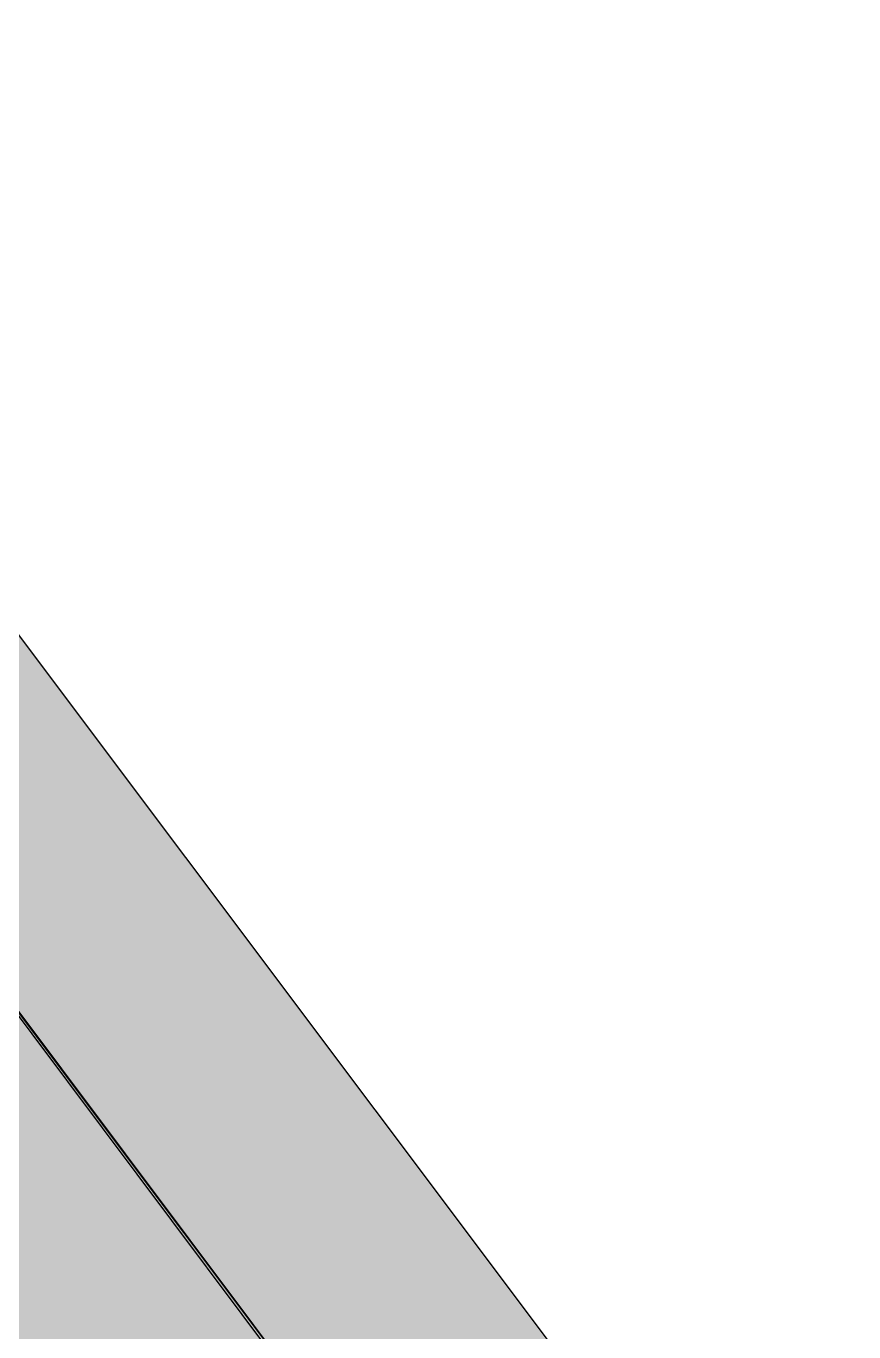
# Model space of a CAD drawing. Extents: x -28.9 to 23.3, y -8.4 to 57.6.
# Drawn here: x 12.095 to 15.186, y 4.323 to 9.198 of the extents above; entities that cross this region are included whole.
import ezdxf

# ---------------------------------------------------------------- set-up
doc = ezdxf.new("R2010")
doc.units = 0
doc.header["$LTSCALE"] = 0.001
doc.layers.add('01-STR_MACONNERIE_HACH', color=252, linetype='Continuous')
for name, color, linetype, true_color in [('A-MOQUETTE', 7, 'Continuous', 0xe5ecff), ('A-projet', 7, 'Continuous', 0x5b6280), ('Exit- 04-ZON-PLATEAU DE BUREAU', 7, 'Continuous', 0xffc20a)]:
    doc.layers.add(name, color=color, linetype=linetype, true_color=true_color)

# ---------------------------------------------------------------- blocks, each defined once
blk = doc.blocks.new('Xref-R1-2018-11')
at = {"layer": '01-STR_MACONNERIE_HACH'}
h = blk.add_hatch(color=256, dxfattribs=at)
h.dxf.hatch_style = 1
h.paths.add_polyline_path([(-9.90793472665986, 6.598568921607828), (-9.854669361659305, 6.59822822901932), (-9.854285601270576, 6.658227001740535), (-9.904284578537599, 6.658546802064187), (-9.902253701763826, 6.976062934125245), (-10.89469715290782, 6.982410738699407), (-10.89672802968191, 6.664894606638661), (-10.94672700695115, 6.665214406960651), (-10.94711076733674, 6.605215634241453), (-10.89434809392343, 6.604878156938192), (-10.8705331758493, 6.360860407036533), (-9.934869110613832, 6.354875771209443)])
h.paths.add_polyline_path([(-6.959362214509042, 6.95723979611801), (-8.584402319673927, 6.967633775746286), (-8.586433196448198, 6.650117643685697), (-8.636432173717253, 6.650437444007515), (-8.636815934104916, 6.590438671287778), (-8.58405326068953, 6.59010119398507), (-8.560238342615875, 6.346083444082588), (-6.991977623359233, 6.336052633203643), (-6.96504323940475, 6.579745783600266), (-6.911777874403768, 6.579405091013875), (-6.911394114016275, 6.639403863733769), (-6.961393091282972, 6.639723664057108)])
h.paths.add_polyline_path([(-3.984327924320041, 6.938211068330325), (-5.641510832418007, 6.948810637739236), (-5.643541709192107, 6.63129450567849), (-5.693540686461048, 6.631614306001445), (-5.693924446848726, 6.571615533281708), (-5.641161773434277, 6.571278055978645), (-5.617346855360282, 6.32726030607585), (-4.016943333169749, 6.317023905415503), (-3.990008949215493, 6.560717055814841), (-3.936743584214653, 6.560376363227313), (-3.93635982382645, 6.620375135945302), (-3.986358801093019, 6.620694936269764)])
h.paths.add_polyline_path([(-1.671367621979741, 6.923417056671461), (-2.666476542229674, 6.929781909952176), (-2.668507419003262, 6.612265777890961), (-2.718506396269802, 6.612585578214144), (-2.718890156659413, 6.552586805495004), (-2.666127483246228, 6.552249328190605), (-2.642312565171281, 6.308231578288165), (-1.703983030830543, 6.302229893755147), (-1.677048646877736, 6.545923044154627), (-1.623783281876726, 6.545582351566942), (-1.623399521487102, 6.605581124286083), (-1.673398498754139, 6.605900924609735)])
h.paths.add_polyline_path([(1.239060129392797, 6.904801561176448), (-0.3535162398898422, 6.914987898292502), (-0.3555471166641127, 6.597471766231898), (-0.4055460939319175, 6.597791566555053), (-0.4059298543186003, 6.537792793834392), (-0.3531671809068939, 6.5374553165314), (-0.329352262833396, 6.293437566629073), (1.235085759290669, 6.283431206244494), (1.236645492229286, 6.527286656395113), (1.286644469499336, 6.526966856072342), (1.287028229884939, 6.586965628791539), (1.237029252618413, 6.587285429114722)])
h.paths.add_polyline_path([(4.26125039132873, 4.563040797164184), (4.039319912765819, 4.877971641883676), (3.794092555911297, 4.705160926213216), (3.743679264514171, 4.669634885900187), (3.441364961968958, 4.456595233021368), (3.73737510566167, 4.036541506277665), (4.142217414387318, 3.927701315595726), (4.173372641862329, 4.043586395743709), (4.125087191802422, 4.056567740524933)])
h.paths.add_polyline_path([(6.482825962261003, 4.625340653739791), (6.362642837470077, 4.826178021865239), (6.404762745539614, 4.858817765792189), (6.368010686084602, 4.90624440520191), (6.337184388102798, 4.882356355145703), (6.204411047449057, 5.053693511312787), (5.329142242708883, 4.37542636964141), (5.21814303328884, 4.388230792515252), (5.06130847764787, 3.804868495965728), (5.013023027586627, 3.81784984074821), (4.98186780011001, 3.701964760600497), (5.211566993016817, 3.640211076718721)])
edge = h.paths.add_edge_path()
edge.add_line((8.89982403250924, 6.498331400871209), (8.898763997022595, 6.500010428745526))
edge.add_line((8.898763997022595, 6.500010428745526), (11.01348392898597, 3.677072222325033))
edge.add_arc((11.38029609422047, 2.366176149517939), 1.361249307902518, 46.88516472075571, 105.6325701111372, ccw=False)
edge.add_line((12.31065936811649, 3.35986818272066), (9.178328124480668, 7.530762853111412))
edge.add_line((9.178328124480668, 7.530762853111412), (8.627568878866246, 7.126743196473626))
edge.add_line((8.627568878866246, 7.126743196473626), (8.722121098300331, 7.004728428243084))
edge.add_line((8.722121098300331, 7.004728428243084), (7.596492641969078, 6.132451487119397))
edge.add_line((7.596492641969078, 6.132451487119397), (7.729265982622152, 5.961114330952938))
edge.add_line((7.729265982622152, 5.961114330952938), (7.697999893309344, 5.936885475869019))
edge.add_line((7.697999893309344, 5.936885475869019), (7.734751952764398, 5.889458836458019))
edge.add_line((7.734751952764398, 5.889458836458019), (7.782483120435771, 5.926446882288701))
edge.add_line((7.782483120435771, 5.926446882288701), (7.946965497512934, 5.759938085070559))
edge.add_line((7.946965497512934, 5.759938085070559), (8.510703950832436, 6.1967927602429))
edge.add_line((8.510703950832436, 6.1967927602429), (8.509518792462018, 6.198374827349852))
edge.add_line((8.509518792462018, 6.198374827349852), (8.510828910363628, 6.196889594430928))
edge.add_line((8.510828910363628, 6.196889594430928), (8.89982403250924, 6.498331400871209))
edge = h.paths.add_edge_path()
edge.add_line((12.5939564692722, 2.982640400139239), (12.3106593681165, 3.359868182720664))
edge.add_arc((11.38029609422048, 2.366176149517932), 1.361249307902526, 46.88516472075606, 105.6325701111375)
edge.add_line((11.01348392898597, 3.67707222232503), (12.53523789700449, 1.645683879992499))
edge.add_arc((11.38029609421829, 2.366176149519037), 1.361249307904518, 328.0426719817302, 359.2690444804098)
edge.add_arc((11.38029609422036, 2.36617614951809), 1.361249307902444, 359.2690444804485, 386.9277468219184)
edge = h.paths.add_edge_path()
edge.add_arc((11.3802960942229, 2.366176149518246), 1.361249307900692, -0.7309555195379858, 26.927746821664925, ccw=False)
edge.add_arc((11.38029609422088, 2.366176149519807), 1.361249307902727, 328.0426719816451, 359.26904448039744, ccw=False)
edge.add_line((12.53523789700449, 1.645683879992504), (16.88400428328819, -4.159481426808036))
edge.add_line((16.88400428328819, -4.159481426808036), (16.19036706707338, -4.680401204409655))
edge.add_line((16.19036706707338, -4.680401204409655), (16.29436463034521, -4.83406688871252))
edge.add_line((16.29436463034521, -4.83406688871252), (16.24577389895035, -4.870558403874405))
edge.add_line((16.24577389895035, -4.870558403874405), (16.2818045184832, -4.918535423956776))
edge.add_line((16.2818045184832, -4.918535423956776), (16.33612771307624, -4.87773884357771))
edge.add_line((16.33612771307624, -4.87773884357771), (16.42029794914394, -4.989816769480761))
edge.add_line((16.42029794914394, -4.989816769480761), (16.93202391791851, -4.605511874046009))
edge.add_line((16.93202391791851, -4.605511874046009), (17.11974688489499, -4.69023374152885))
edge.add_line((17.11974688489499, -4.69023374152885), (17.91036114857302, -4.096484448994282))
edge.add_line((17.91036114857302, -4.096484448994282), (12.59395646927591, 2.982640400133231))
h.paths.add_polyline_path([(14.89797778405664, -6.133075324959201), (15.40515028573438, -5.752190071682868), (15.32098004966556, -5.640112145780002), (15.37530324425587, -5.59931556540085), (15.33927262472349, -5.55133854531767), (15.29105437514327, -5.587550327587159), (15.28602815203127, -5.581501290883189), (15.17247242080612, -5.444837483721223), (14.02870012804411, -6.303807554015968), (14.15501419771072, -6.483170502032173), (14.10642346631522, -6.519662017193433), (14.14245408584901, -6.567639037275434), (14.19677728044031, -6.526842456897235), (14.36893751064613, -6.756084555123827), (14.44237123175949, -6.70093601814137), (14.49573520170466, -6.771993476794634), (14.61601319974737, -6.681665007494239), (14.65533408677301, -6.734023224227236), (14.8855077991696, -6.561163354156641), (14.79282294219812, -6.437747678769746), (14.93773045311631, -6.328922508211612)])
h.paths.add_polyline_path([(13.33813691849267, -7.641346830597364), (13.28477294855235, -7.570289371944931), (13.40903834064244, -7.476966379899849), (13.23687811043777, -7.247724281674344), (13.29120130502746, -7.206927701295861), (13.25517068549459, -7.158950681212211), (13.20695243591515, -7.195162463481189), (13.06933528001863, -7.023141769597345), (12.02783243810117, -7.806454078292326), (12.15440610186298, -7.986191120931814), (12.10581537046651, -8.022682636093428), (12.14184599000096, -8.070659656176062), (12.19616918459257, -8.029863075796875), (12.36805616977633, -8.258741331212391), (12.53581986098809, -8.13275122763433), (12.58918383092983, -8.20380868628559), (12.85420645966601, -8.004777369059305), (12.89352734668991, -8.05713558579317), (13.10932022553252, -7.895075684987042), (13.06999933850721, -7.842717468254349)])
h.paths.add_polyline_path([(11.22872307131288, -8.75641263569657), (11.28304626590277, -8.71561605531953), (11.24701564636907, -8.667639035235105), (11.19879739678905, -8.70385081750603), (11.06000548528262, -8.530382269601986), (10.07492477752352, -9.273054500657103), (10.07493833889395, -9.273072558468272), (10.06526180494301, -9.280339610748719), (10.19051086342599, -9.458167799490838), (10.11992897154785, -9.511174620002095), (10.15595959108326, -9.55915164008438), (10.21028278567519, -9.518355059705506), (10.38356403043337, -9.749089858816482), (10.52409044725506, -9.643554878735266), (10.57745441719564, -9.71461233738544), (10.84049054591654, -9.51707287659702), (10.8798114329412, -9.569431093329094), (11.09560431178289, -9.407371192524614), (11.05628342475915, -9.355012975790906), (11.33038103706376, -9.149166369085279), (11.27701706712299, -9.078108910433663), (11.4006100564974, -8.985290891110289)])
h.paths.add_polyline_path([(9.272528371405638, -10.58347480079846), (9.412398687986684, -10.47843255032009), (9.239117443228341, -10.24769775120897), (9.293440637816946, -10.20690117083196), (9.257410018284862, -10.15892415074781), (9.18720060822405, -10.21165123836547), (9.051338414083478, -10.04179348739286), (8.125216777112016, -10.73730847114064), (8.250733336107572, -10.91818704369101), (8.18419661371044, -10.96815595225457), (8.220227233244401, -11.01613297233674), (8.274550427837312, -10.9753363919588), (8.446270480518336, -11.20399236632164), (8.575228010171468, -11.10714559095273), (8.628591980112251, -11.17820304960434), (8.871761511852416, -10.99558335240093), (8.911082398877102, -11.04794156913429), (9.126875277719254, -10.88588166832898), (9.087554390695065, -10.8335234515961), (9.32589234134672, -10.6545322594491)])
h.paths.add_polyline_path([(7.391206402447096, -11.99634279397517), (7.500578239157065, -11.91420482397704), (7.328858186474264, -11.68554884961377), (7.383181381064617, -11.64475226923592), (7.34715076153158, -11.59677524915211), (7.2809865209516, -11.64646442482191), (7.143485141087126, -11.47458642213203), (6.323301828155579, -12.09054199512752), (6.452501635567401, -12.27672839894004), (6.373481526994027, -12.33607229863672), (6.409512146526708, -12.38404931871892), (6.463835341119591, -12.3432527383397), (6.631678462614502, -12.56674633670618), (6.693906041212102, -12.52001358412866), (6.747270011154171, -12.59107104278024), (6.990439542894038, -12.4084513455778), (7.029760429918724, -12.46080956231116), (7.245553308760549, -12.29874966150555), (7.20623242173653, -12.24639144477281), (7.444570372388341, -12.06740025262597)])
h.paths.add_polyline_path([(5.624856253906373, -13.32286724369322), (5.678134517191125, -13.28285540405633), (5.510291395694637, -13.05936180569086), (5.564614590285444, -13.01856522531218), (5.528583970750361, -12.97058820523021), (5.449563862179204, -13.0299321049252), (5.307991868353753, -12.85303718150379), (5.072074346214862, -13.03021063802122), (4.50219208259395, -13.02293992471137), (4.499479820937708, -13.23552839395651), (4.449535838992261, -13.23489119501591), (4.448770404926236, -13.29488631240692), (4.498714386870006, -13.29552351134468), (4.494800786418665, -13.60227353567178), (4.739086595578129, -13.60539020063316), (4.737828454708236, -13.70400393176071), (4.899247645976246, -13.70606336181708), (4.898358274857628, -13.7757727293423), (5.299400103539668, -13.78088933034431), (5.620979223733883, -13.53938423249617), (5.604808828012281, -13.4690034262725), (5.687798317230161, -13.40667853185256)])
h.paths.add_polyline_path([(3.316276906118333, -13.00780969552792), (2.434857000353333, -12.99656430003373), (2.432265277662808, -13.19970486282682), (2.382321295718342, -13.19906766388716), (2.381555861652132, -13.25906278127673), (2.431499843596796, -13.25969998021784), (2.42746570417718, -13.57589791099208), (2.53423658082616, -13.57726012295003), (2.533360758610314, -13.64590752043353), (2.726630587898242, -13.64837330961478), (2.725822138285878, -13.71174000769127), (2.997359043319165, -13.71520434956583), (2.998167492931515, -13.65183765148933), (3.180256736732147, -13.65416079571228), (3.181132558947297, -13.58551339822687), (3.308885609942507, -13.58714330648657), (3.312799210395511, -13.28039328216103), (3.362795141552468, -13.28103114388342), (3.363560575618308, -13.22103602649225), (3.31356464446111, -13.22039816477211)])
h.paths.add_polyline_path([(1.248941823878184, -12.98143407084946), (-0.6014087827430643, -12.95782679327679), (-0.6289072498285009, -13.16537414168163), (-0.6970068779617549, -13.16450530805785), (-0.6963596867918653, -13.22451844810647), (-0.6478283300850904, -13.2251376243881), (-0.6518022021819121, -13.53661177141993), (-0.6146073640357486, -13.53708631330667), (-0.6154831862523906, -13.60573371079068), (-0.4283019788467897, -13.60812181967353), (-0.4291104284589835, -13.67148851775018), (-0.1553435098351628, -13.67498131074566), (-0.1545350602231252, -13.61161461266885), (0.03320662790046924, -13.61400987231746), (0.03453798387856466, -13.50965750321829), (0.5318213380050594, -13.51600197984495), (0.530489982026964, -13.62035434894413), (0.7013986403352988, -13.6225348482078), (0.7005901907243981, -13.68590154628442), (0.9641404316018765, -13.68926399212053), (0.9649488812129476, -13.62589729404407), (1.1422468708503, -13.62815931013963), (1.143122693065479, -13.5595119126555), (1.241550527702032, -13.5607676818078), (1.24558466712098, -13.24456975103294), (1.295580598280964, -13.24520761275443), (1.296346032345696, -13.18521249536346), (1.246350101187787, -13.18457463364141)])
h.paths.add_polyline_path([(-2.050987809333861, -12.93933266879824), (-2.894038359738161, -12.9285768000009), (-2.923411606039409, -13.15027422643425), (-2.991511234173331, -13.14940539280985), (-2.992276668239725, -13.20940051019927), (-2.942332686294918, -13.21003770913924), (-2.946125752106738, -13.50734016597703), (-2.810407066628869, -13.50907170197313), (-2.811282888845, -13.5777190994576), (-2.625105783018711, -13.58009439773892), (-2.625914232631388, -13.64346109581511), (-2.356913260941042, -13.64689308356032), (-2.356104811330638, -13.58352638548324), (-2.159175854268781, -13.58603885881477), (-2.158300032054925, -13.51739146132939), (-2.035752756717486, -13.51895495288326), (-2.03177888461984, -13.20748080585221), (-1.962871753441036, -13.20835994182038), (-1.962106319375351, -13.14836482442905), (-2.028793322270289, -13.14751401346265)])
h.paths.add_polyline_path([(-4.349921682610585, -13.19207930491846), (-4.257376109651702, -13.19326002657074), (-4.256610675585478, -13.13326490918116), (-4.323297678482703, -13.13241409821386), (-4.347005332184168, -12.91003945118612), (-5.918627044916832, -12.88998827284176), (-5.951125027873744, -13.13526995235817), (-6.019224656007836, -13.13440111873362), (-6.019990090074501, -13.19439623612401), (-5.970046108128628, -13.19503343506251), (-5.971669939592545, -13.32231018376649), (-5.409992205198677, -13.32947622145468), (-5.411860085639873, -13.47588165501904), (-5.350502040885075, -13.47666447768407), (-5.351647902734555, -13.56647772105821), (-5.099033295806507, -13.56970064709391), (-5.100008501152033, -13.64613774565557), (-4.784035274717255, -13.65016901823429), (-4.783060069372667, -13.57373191967297), (-4.52017100908553, -13.57708592998619), (-4.519025147237826, -13.4872726866116), (-4.353714748421126, -13.48938176175621)])
h.paths.add_polyline_path([(-10.33491594583715, -12.8336440548557), (-11.18084384546636, -12.82285147605351), (-11.21334182842041, -13.06813315556889), (-11.28144145655433, -13.06726432194449), (-11.28220689062213, -13.12725943933507), (-11.23226290867866, -13.1278966382738), (-11.23616942114607, -13.43409110278608), (-11.08987385370818, -13.43595758152594), (-11.09086537136248, -13.51367324727197), (-10.89224678451252, -13.51620727736032), (-10.89300664748934, -13.57576572986085), (-10.62187689113246, -13.5792248772215), (-10.62111702815629, -13.51966642472034), (-10.42249844130522, -13.5222004548085), (-10.42150692365105, -13.4444847890636), (-10.29666713808001, -13.44607752908743), (-10.29276062561148, -13.13988306457496), (-10.24276469445179, -13.14052092629743), (-10.24199926038879, -13.0805258089073), (-10.30868626328792, -13.0796749979407)])
edge = h.paths.add_edge_path()
edge.add_line((2.571551026724233, 5.690906262088514), (3.169505977518057, 6.112282670952719))
edge.add_line((3.169505977518057, 6.11228267095272), (3.013790542098481, 6.333250939620017))
edge.add_arc((1.843639362239319, 5.411363578450674), 1.489674491427427, 38.23231665332406, 77.61847633568617)
edge.add_line((2.163055911426298, 6.866390436799016), (2.162953695896434, 6.898892211076038))
edge.add_line((2.162953695896434, 6.898892211076038), (1.978150375370703, 6.900074238487115))
edge.add_line((1.978150375370703, 6.900074238487115), (1.97611949859548, 6.582558106426184))
edge.add_line((1.97611949859548, 6.582558106426184), (1.926120521327675, 6.582877906749324))
edge.add_line((1.926120521327675, 6.582877906749324), (1.92573676093987, 6.522879134028464))
edge.add_line((1.92573676093987, 6.522879134028464), (1.975735738205614, 6.52255933370477))
edge.add_line((1.975735738205614, 6.52255933370477), (1.97417600526488, 6.27870388355489))
edge.add_line((1.97417600526488, 6.27870388355489), (2.158161731015767, 6.277527085593185))
edge.add_line((2.158161731015767, 6.277527085593185), (2.571551026724233, 5.690906262088514))
h.paths.add_polyline_path([(-13.53513559130196, -3.406243776468354), (-13.53513559130196, -4.406243776468354)], flags=17)
h.paths.add_polyline_path([(-13.53513559130196, -3.406243776468354), (-12.90382719376654, -3.406243776468355), (-12.83883898801089, 0.07455144372190858), (-12.83591299233741, 0.2300434404020439), (-12.82891333231506, 0.6049481306417901), (-12.82521189402276, 0.8044242424399712), (-12.7212494120273, 6.372697842182369), (-12.24516394384756, 6.369652734162422), (-12.21822955989376, 6.61334588456095), (-12.16496419489307, 6.613005191973578), (-12.16458043450429, 6.673003964693514), (-12.21457941177199, 6.673323765017791), (-12.21254853499612, 6.990839897078111), (-12.91529625866021, 6.995334768004561), (-12.91302737959926, 7.350061215318057), (-13.4030262091356, 7.353195315107932), (-13.79052689463482, -13.40150191364397), (-13.28713095503484, -13.40792437630135), (-13.28812247268914, -13.48564004204737), (-13.10010389369208, -13.4880388343456), (-13.1008637566689, -13.54759728684613), (-12.84165445012228, -13.55090434985842), (-12.81168781036429, -13.49171852537825), (-12.64192393206048, -13.49388441922851), (-12.64051761384469, -13.38365647123778), (-12.60079397509779, -13.38416327625223), (-12.59730226319088, -13.11048109398431), (-12.54730633203299, -13.11111895570635), (-12.54654089796743, -13.05112383831615), (-12.61322790086477, -13.05027302734998), (-12.6394575834132, -12.80424208426447), (-13.07918782614556, -12.79863188592693), (-12.92249769910931, -4.406243776468354), (-13.53513559130196, -4.406243776468355)])
for p, q in [((17.9103611485719, -4.096484448994481), (9.178328124479709, 7.530762853111071)), ((16.88400428328836, -4.159481426808192), (8.899949155389056, 6.498428361642311))]:
    blk.add_line(p, q)

msp = doc.modelspace()

# ---------------------------------------------------------------- hatches: boundary and pattern name
at = {"layer": 'Exit- 04-ZON-PLATEAU DE BUREAU', "transparency": 33554572}
h = msp.add_hatch(color=256, dxfattribs=at)
h.dxf.hatch_style = 1
edge = h.paths.add_edge_path()
edge.add_line((1.068589691812047, 10.80788541151145), (2.504772116423598, 10.42177366962641))
edge.add_line((2.504772116423598, 10.42177366962641), (3.868166000752941, 11.47830083898777))
edge.add_line((3.868166000752941, 11.47830083898777), (3.787857621840569, 11.61164856728259))
edge.add_line((3.787857621840569, 11.61164856728259), (5.121423726767844, 12.64506146299014))
edge.add_line((5.121423726767844, 12.64506146299014), (5.230505508168292, 12.53401094596619))
edge.add_line((5.230505508168292, 12.53401094596619), (6.232230408048608, 13.31027199925553))
edge.add_line((6.232230408048608, 13.31027199925553), (14.14466980790493, 2.747801689491414))
edge.add_line((14.14466980790493, 2.747801689491412), (13.38065354505237, 2.174027427757139))
edge.add_line((13.38065354505237, 2.174027427757139), (13.47939288093803, 2.031736798724917))
edge.add_line((13.47939288093803, 2.031736798724917), (12.59511131424065, 1.367643601020082))
edge.add_line((12.59511131424065, 1.367643601020082), (12.48598760780837, 1.502135594298018))
edge.add_line((12.48598760780837, 1.502135594298018), (11.25853091664785, 0.5803187547560693))
edge.add_line((11.25853091664785, 0.5803187547560693), (11.35727025253294, 0.4380281257235108))
edge.add_line((11.35727025253294, 0.4380281257235108), (10.47298868583589, -0.2260650719811599))
edge.add_line((10.47298868583589, -0.2260650719811599), (10.36386497940378, -0.09157307870338638))
edge.add_line((10.36386497940378, -0.09157307870338638), (9.220034889170538, -0.9505865545716965))
edge.add_line((9.220034889170538, -0.9505865545716965), (9.31877422505519, -1.092877183604346))
edge.add_line((9.31877422505519, -1.092877183604346), (8.43449265835856, -1.756970381309211))
edge.add_line((8.43449265835856, -1.756970381309211), (8.32536895192614, -1.622478388031139))
edge.add_line((8.32536895192614, -1.622478388031139), (7.241236306363859, -2.436659235447841))
edge.add_line((7.241236306363859, -2.436659235447841), (7.339975642249051, -2.578949864480601))
edge.add_line((7.339975642249051, -2.578949864480601), (6.455694075551719, -3.243043062185508))
edge.add_line((6.455694075551719, -3.243043062185508), (6.346570369118831, -3.108551068908227))
edge.add_line((6.346570369118831, -3.108551068908227), (5.295624376184913, -3.89780882497544))
edge.add_line((5.295624376184913, -3.89780882497544), (5.394363712070502, -4.040099454007729))
edge.add_line((5.394363712070502, -4.040099454007729), (4.51008214537361, -4.704192651712301))
edge.add_line((4.51008214537361, -4.704192651712301), (4.400958438940731, -4.569700658435012))
edge.add_line((4.400958438940731, -4.569700658435012), (4.315358049093609, -4.634425792881263))
edge.add_line((4.315358049093609, -4.634425792881263), (1.467514008067493, -0.8680904701160159))
edge.add_line((1.467514008067493, -0.8680904701160159), (3.086448344014383, -0.8680904701160159))
edge.add_line((3.086448344014383, -0.8680904701160159), (7.116405123904538, 2.151545050623524))
edge.add_line((7.116405123904538, 2.151545050623524), (2.365587474556849, 8.491909529884113))
edge.add_line((2.365587474556849, 8.491909529884113), (1.064590997792172, 8.491909529878551))
edge.add_line((1.064590997792172, 8.491909529878551), (1.064590997782256, 10.81148330875194))
h = msp.add_hatch(color=256, dxfattribs=at)
h.dxf.hatch_style = 1
edge = h.paths.add_edge_path()
edge.add_line((1.068589691812047, 10.80788541151145), (2.504772116423598, 10.42177366962641))
edge.add_line((2.504772116423598, 10.42177366962641), (3.868166000752941, 11.47830083898777))
edge.add_line((3.868166000752941, 11.47830083898777), (3.787857621840569, 11.61164856728259))
edge.add_line((3.787857621840569, 11.61164856728259), (5.121423726767844, 12.64506146299014))
edge.add_line((5.121423726767844, 12.64506146299014), (5.230505508168292, 12.53401094596619))
edge.add_line((5.230505508168292, 12.53401094596619), (6.232230408048608, 13.31027199925553))
edge.add_line((6.232230408048608, 13.31027199925553), (14.14466980790493, 2.747801689491414))
edge.add_line((14.14466980790493, 2.747801689491412), (13.38065354505237, 2.174027427757139))
edge.add_line((13.38065354505237, 2.174027427757139), (13.47939288093803, 2.031736798724917))
edge.add_line((13.47939288093803, 2.031736798724917), (12.59511131424065, 1.367643601020082))
edge.add_line((12.59511131424065, 1.367643601020082), (12.48598760780837, 1.502135594298018))
edge.add_line((12.48598760780837, 1.502135594298018), (11.25853091664785, 0.5803187547560693))
edge.add_line((11.25853091664785, 0.5803187547560693), (11.35727025253294, 0.4380281257235108))
edge.add_line((11.35727025253294, 0.4380281257235108), (10.47298868583589, -0.2260650719811599))
edge.add_line((10.47298868583589, -0.2260650719811599), (10.36386497940378, -0.09157307870338638))
edge.add_line((10.36386497940378, -0.09157307870338638), (9.220034889170538, -0.9505865545716965))
edge.add_line((9.220034889170538, -0.9505865545716965), (9.31877422505519, -1.092877183604346))
edge.add_line((9.31877422505519, -1.092877183604346), (8.43449265835856, -1.756970381309211))
edge.add_line((8.43449265835856, -1.756970381309211), (8.32536895192614, -1.622478388031139))
edge.add_line((8.32536895192614, -1.622478388031139), (7.241236306363859, -2.436659235447841))
edge.add_line((7.241236306363859, -2.436659235447841), (7.339975642249051, -2.578949864480601))
edge.add_line((7.339975642249051, -2.578949864480601), (6.455694075551719, -3.243043062185508))
edge.add_line((6.455694075551719, -3.243043062185508), (6.346570369118831, -3.108551068908227))
edge.add_line((6.346570369118831, -3.108551068908227), (5.295624376184913, -3.89780882497544))
edge.add_line((5.295624376184913, -3.89780882497544), (5.394363712070502, -4.040099454007729))
edge.add_line((5.394363712070502, -4.040099454007729), (4.51008214537361, -4.704192651712301))
edge.add_line((4.51008214537361, -4.704192651712301), (4.400958438940731, -4.569700658435012))
edge.add_line((4.400958438940731, -4.569700658435012), (4.315358049093609, -4.634425792881263))
edge.add_line((4.315358049093609, -4.634425792881263), (1.467514008067493, -0.8680904701160159))
edge.add_line((1.467514008067493, -0.8680904701160159), (3.086448344014383, -0.8680904701160159))
edge.add_line((3.086448344014383, -0.8680904701160159), (7.116405123904538, 2.151545050623524))
edge.add_line((7.116405123904538, 2.151545050623524), (2.365587474556849, 8.491909529884113))
edge.add_line((2.365587474556849, 8.491909529884113), (1.064590997792172, 8.491909529878551))
edge.add_line((1.064590997792172, 8.491909529878551), (1.064590997782256, 10.81148330875194))

# ---------------------------------------------------------------- linework, layer by layer
at = {"layer": 'A-MOQUETTE'}
msp.add_lwpolyline([(9.214842703896284, -0.9544858724493009), (10.36386497940378, -0.09157307870338638), (10.47298868583589, -0.2260650719811599), (11.29650075887553, 0.4371154594461224), (11.2166122239058, 0.5505552621744352), (12.48598760780837, 1.502135594298018), (12.59511131424065, 1.367643601020082), (13.47939288093803, 2.031736798724917), (13.37546135977895, 2.170128109880161), (14.14543963134119, 2.746934358779602), (6.232230407960929, 13.31027199937257)], dxfattribs=at)
at = {"layer": 'A-projet', "ltscale": 0.01}
msp.add_lwpolyline([(9.193432964786558, -0.920407438084415), (10.35895317027585, -0.04382190586207302), (10.47047709470598, -0.1832262024117508), (11.29650075887563, 0.437115459446201), (11.19426833811914, 0.5822830438490274), (12.4609823430699, 1.533582025965), (12.57453807429534, 1.39691821880276), (13.45666866999005, 2.059396042920514), (13.35707915479843, 2.206548442649117), (14.12066813316288, 2.780001814944883), (6.223356208723476, 13.30339516597287)], dxfattribs=at)

# ---------------------------------------------------------------- block references
at = {"ltscale": 0.01}
msp.add_blockref('Xref-R1-2018-11', (-2.724348168960312, 6.868715218261997), dxfattribs=at)

doc.saveas('drawing.dxf')
